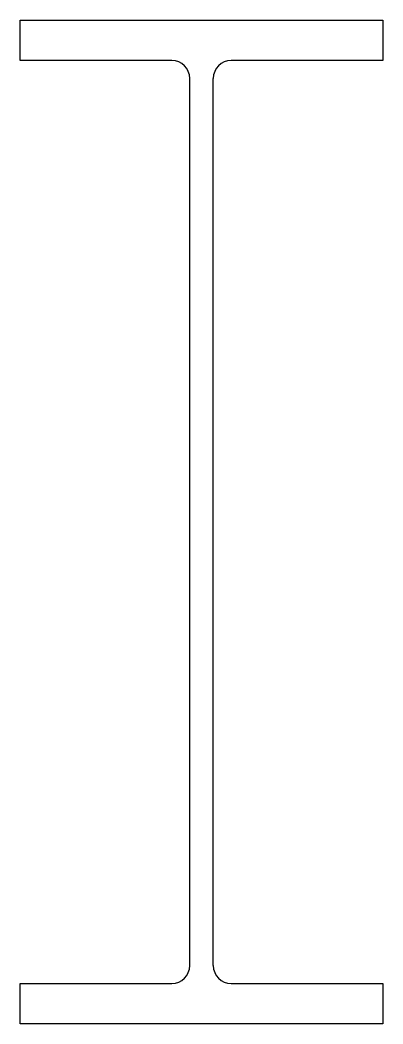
# Model space of a CAD drawing. Header units: inches. Extents: x 0 to 15.9, y 0 to 44.
import ezdxf

# ---------------------------------------------------------------- set-up
doc = ezdxf.new("R2010")
doc.units = ezdxf.units.IN
doc.header["$MEASUREMENT"] = 0

msp = doc.modelspace()

# ---------------------------------------------------------------- linework, layer by layer
for p, q in [((0, 44), (15.9, 44)), ((0, 42.23), (0, 44)), ((15.9, 44), (15.9, 42.23)), ((6.645, 42.23), (0, 42.23)), ((15.9, 42.23), (9.255, 42.23)), ((7.435, 2.56), (7.435, 41.44)), ((8.465, 2.56), (8.465, 41.44)), ((0, 1.77), (6.645, 1.77)), ((0, 0), (0, 1.77)), ((9.255, 1.77), (15.9, 1.77)), ((15.9, 1.77), (15.9, 0)), ((15.9, 0), (0, 0))]:
    msp.add_line(p, q)
for centre, start, end in [((6.645, 41.44), 0, 90), ((9.255, 41.44), 90, 180), ((6.645, 2.56), 270, 0), ((9.255, 2.56), 180, 270)]:
    msp.add_arc(centre, 0.79, start, end)

doc.saveas('drawing.dxf')
